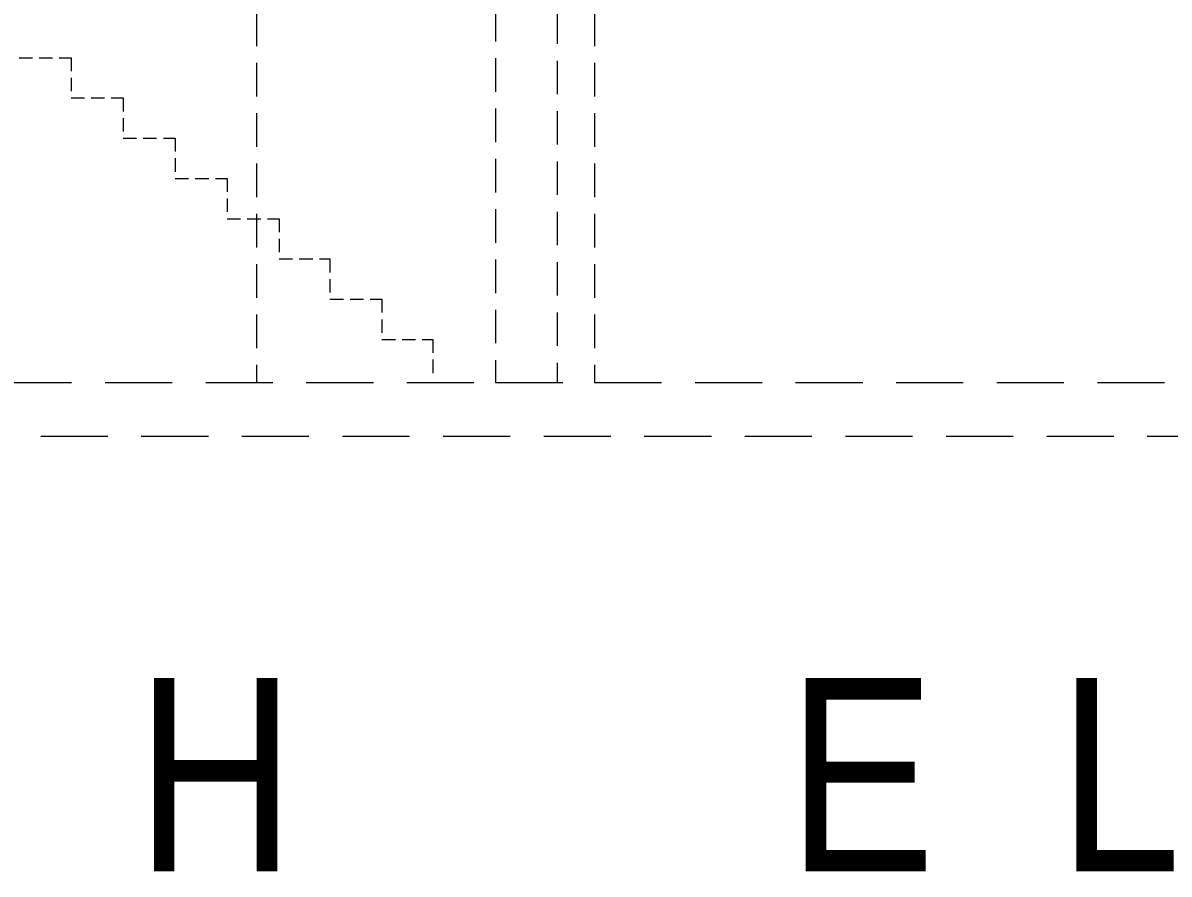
# Model space of a CAD drawing. Header units: inches. Extents: x 279 to 11006, y 233 to 7807.
# Drawn here: x 2677 to 2890.6, y 233.4 to 391.9 of the extents above; entities that cross this region are included whole.
import ezdxf

# ---------------------------------------------------------------- set-up
doc = ezdxf.new("R2010")
doc.units = ezdxf.units.IN
doc.header["$MEASUREMENT"] = 0
doc.linetypes.add('HIDDEN', pattern=[0.375, 0.25, -0.125])
doc.layers.add('FOUNDATION', color=7, linetype='HIDDEN', lineweight=20)
doc.layers.add('LLTEXT', color=7, linetype='Continuous')
doc.layers.add('NORTH_ELEVATION', color=7, linetype='Continuous')
doc.styles.add('ARCHENT', font='technical.ttf', dxfattribs={"height": 6})

msp = doc.modelspace()

# ---------------------------------------------------------------- linework, layer by layer
at = {"layer": 'FOUNDATION', "linetype": 'HIDDEN', "ltscale": 25}
for p, q in [((2765.07, 432.24), (2765.06, 324.96)), ((2776.52, 431.76), (2776.5, 324.96)), ((2720.5, 431.37, -0.34), (2720.48, 324.96)), ((2783.5, 431.37, -0.62), (2783.48, 324.96, -0.62))]:
    msp.add_line(p, q, dxfattribs=at)
at = {"layer": 'NORTH_ELEVATION', "color": 7, "linetype": 'HIDDEN', "lineweight": 9, "ltscale": 10}
for p, q in [((2676.23, 385.46), (2685.93, 385.46)), ((2685.93, 385.46), (2685.93, 377.96)), ((2685.93, 377.96), (2695.63, 377.96)), ((2695.63, 377.96), (2695.63, 370.46)), ((2695.63, 370.46), (2705.33, 370.46)), ((2705.33, 370.46), (2705.33, 362.96)), ((2705.33, 362.96), (2715.02, 362.96)), ((2715.02, 362.96), (2715.02, 355.46)), ((2715.02, 355.46), (2724.72, 355.46)), ((2724.72, 355.46), (2724.72, 347.96)), ((2724.72, 347.96), (2734.18, 347.96)), ((2734.18, 347.96), (2734.18, 340.46)), ((2734.18, 340.46), (2743.88, 340.46)), ((2743.88, 340.46), (2743.88, 332.96)), ((2743.88, 332.96), (2753.34, 332.96)), ((2753.34, 332.96), (2753.34, 325.46))]:
    msp.add_line(p, q, dxfattribs=at)
at = {"layer": 'NORTH_ELEVATION', "linetype": 'HIDDEN', "lineweight": 5, "ltscale": 50}
for p, q in [((2579.77, 324.96), (2765.06, 324.96)), ((2765.06, 324.96), (2783.48, 324.96)), ((2783.48, 324.96), (2914.33, 324.96)), ((2567.77, 314.96), (3054.67, 314.96))]:
    msp.add_line(p, q, dxfattribs=at)

# ---------------------------------------------------------------- texts
at = {"layer": 'LLTEXT', "color": 7, "linetype": 'Continuous', "ltscale": 0.5, "insert": (2861.91, 251.61), "char_height": 36, "attachment_point": 5, "style": 'ARCHENT'}
msp.add_mtext('N  O  R  T  H        E  L  E  V  A  T  I  O  N', dxfattribs=at)

doc.saveas('drawing.dxf')
